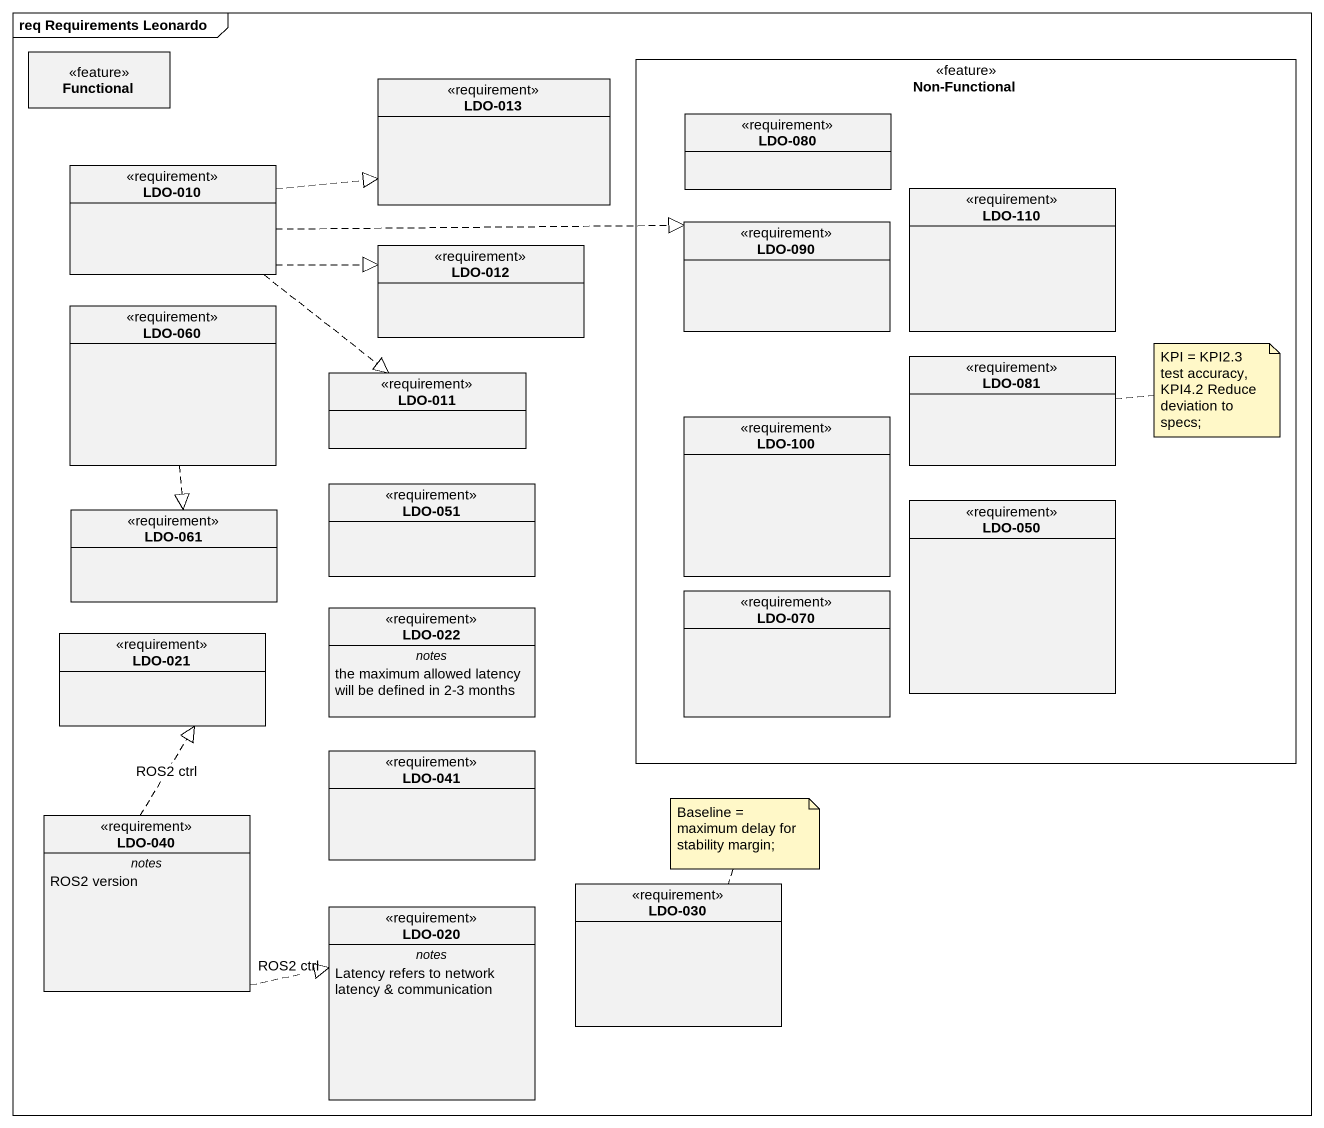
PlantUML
@startuml
mainframe req Requirements Leonardo
hide circle
hide empty members
class Functional <<feature>>
rectangle "Non-Functional" as Non_Functional <<feature>> {
  class "LDO-080" as LDO_080 <<requirement>>
  class "LDO-090" as LDO_090 <<requirement>>
  class "LDO-110" as LDO_110 <<requirement>>
  class "LDO-081" as LDO_081 <<requirement>>
  class "LDO-100" as LDO_100 <<requirement>>
  class "LDO-050" as LDO_050 <<requirement>>
  class "LDO-070" as LDO_070 <<requirement>>
}
class "LDO-013" as LDO_013 <<requirement>>
class "LDO-010" as LDO_010 <<requirement>>
class "LDO-012" as LDO_012 <<requirement>>
class "LDO-060" as LDO_060 <<requirement>>
class "LDO-011" as LDO_011 <<requirement>>
class "LDO-061" as LDO_061 <<requirement>>
class "LDO-051" as LDO_051 <<requirement>>
class "LDO-021" as LDO_021 <<requirement>>
class "LDO-022" as LDO_022 <<requirement>> {
  -- notes --
  the maximum allowed latency will be defined in 2-3 months
}
class "LDO-041" as LDO_041 <<requirement>>
class "LDO-040" as LDO_040 <<requirement>> {
  -- notes --
  ROS2 version
}
class "LDO-020" as LDO_020 <<requirement>> {
  -- notes --
  Latency refers to network latency & communication
}
class "LDO-030" as LDO_030 <<requirement>>
LDO_010 .right.|> LDO_013
LDO_010 .right.|> LDO_090
LDO_010 .right.|> LDO_012
LDO_010 ..|> LDO_011
LDO_060 ..|> LDO_061
LDO_040 .up.|> LDO_021 : ROS2 ctrl
LDO_040 .right.|> LDO_020 : ROS2 ctrl
note right of LDO_081 : KPI = KPI2.3 test accuracy, KPI4.2 Reduce deviation to specs;
note top of LDO_030 : Baseline = maximum delay for stability margin;
@enduml
